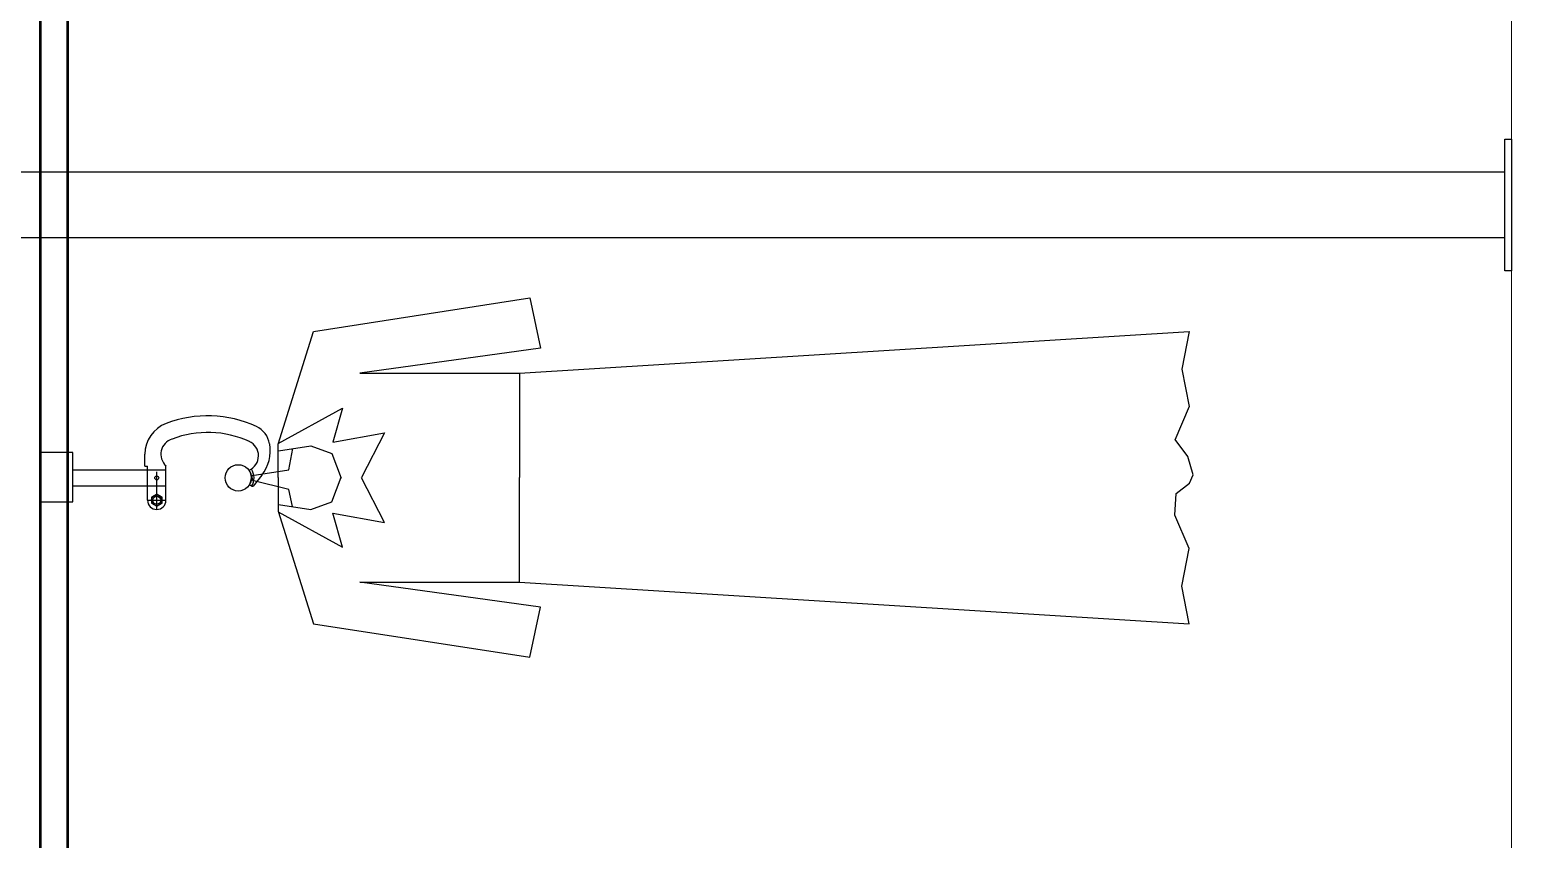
# Model space of a CAD drawing. Header units: millimetres. Extents: x -677815 to 406757, y -145898 to 39000.
# Drawn here: x 399677 to 401932, y -11519 to -10288 of the extents above; entities that cross this region are included whole.
import ezdxf

# ---------------------------------------------------------------- set-up
doc = ezdxf.new("R2010")
doc.units = ezdxf.units.MM
doc.header["$LTSCALE"] = 8
for name, color, linetype in [('Xref Conv Trash$0$15 Traffic Rail', 82, 'Continuous'), ('Xref Conv Trash$0$16 Droppers', 7, 'Continuous'), ('Xref Conv Trash$0$17 G Brackets', 7, 'Continuous'), ('Xref Conv Trash$0$GARMENT', 8, 'Continuous'), ('Xref Conv Trash$0$M-MEZZ-POST', 114, 'Continuous')]:
    doc.layers.add(name, color=color, linetype=linetype)
doc.layers.add('Xref Conv Trash$0$A-FLOR-LEVL', color=8, linetype='Continuous', lineweight=9)
doc.layers.add('Xref Conv Trash$0$GOH - Stanchion', color=8, linetype='Continuous', lineweight=50)

# ---------------------------------------------------------------- blocks, each defined once
blk = doc.blocks.new('Xref Conv Trash$0$G Bracket-flat-71')
at = {"layer": 'Xref Conv Trash$0$17 G Brackets'}
for p, q in [((-34, 138), (18, 138)), ((-34, 138), (-34, 110)), ((18, 142), (18, 138)), ((18, 142), (36, 142)), ((-48, 124), (9.2, 124)), ((-38.6, 132), (-43.2, 124)), ((-43.2, 124), (-38.6, 116)), ((-29.4, 132), (-38.6, 132)), ((-38.6, 116), (-29.4, 116)), ((-24.8, 124), (-29.4, 132)), ((-29.4, 116), (-24.8, 124)), ((-34, 110), (18, 110)), ((-10.6, -17), (-12.7, -20.4)), ((-12.7, -20.4), (-12.7, -22.8)), ((4.1, -36), (-12.7, -22.8))]:
    blk.add_line(p, q, dxfattribs=at)
for centre, radius in [((-34, 124), 8), ((-34, 124), 6), ((0, 124), 3)]:
    blk.add_circle(centre, radius, dxfattribs=at)
for centre, radius, start, end in [((-34, 124), 14, 90, 270), ((36, 92), 50, 21, 90), ((36, 93.8), 24, 16.9831, 138.0414), ((-83, 46.3), 152, 335.3833, 21), ((-81.6, 46.8), 176, 335, 21), ((0, 0), 24, 238, 303.8591), ((0, 0), 20, 238, 304.9827), ((33.5, -6.8), 24, 203.457, 335.9103), ((41.1, 11.3), 60, 232, 280), ((45.3, -12.3), 36, 280, 335)]:
    blk.add_arc(centre, radius, start, end, dxfattribs=at)
blk = doc.blocks.new('Xref Conv Trash$0$GOH Transport Rail Section')
at = {"layer": 'Xref Conv Trash$0$15 Traffic Rail'}
blk.add_circle((-1, -301.6, 0.5), 20, dxfattribs=at)
at = {"layer": 'Xref Conv Trash$0$16 Droppers'}
for p, q in [((-13, -50, 0.5), (-13, -191.6, 0.5)), ((-13, -50, 0.5), (-13, -191.9, 0.5)), ((11, -50, 0.5), (11, -191.6, 0.5)), ((11, -50, 0.5), (11, -191.9, 0.5))]:
    blk.add_line(p, q, dxfattribs=at)
blk.add_lwpolyline([(37.5, -50), (37.5, 0), (-37.5, 0), (-37.5, -50)], close=True, dxfattribs=at)
blk.add_lwpolyline([(37.5, -50), (37.5, 0), (-37.5, 0), (-37.5, -50)], close=True, dxfattribs=at)
at = {"layer": 'Xref Conv Trash$0$17 G Brackets'}
blk.add_blockref('Xref Conv Trash$0$G Bracket-flat-71', (-1, -301.6, 0.5), dxfattribs=at)
blk = doc.blocks.new('Xref Conv Trash$0$Hanging Long')
at = {"layer": 'Xref Conv Trash$0$GARMENT'}
for p, q in [((-3.8, -0.3), (3.8, 0.3)), ((3.8, 0.3), (12.2, -55.3)), ((-17.5, -55.3), (-3.8, -0.3)), ((-50.4, -39.3), (-222, -93.3)), ((-51.5, -39.5), (-105.2, -137.3)), ((0.4, -39.3), (-50.4, -39.3)), ((-40.4, -40), (-48.1, -88.9)), ((0.4, -39.3), (51.2, -39.3)), ((41.1, -40), (48.9, -88.9)), ((51.2, -39.3), (222.7, -93.3)), ((52.2, -39.5), (105.9, -137.3)), ((-43.7, -61.2), (-17.5, -55.3)), ((12.2, -55.3), (44.6, -61.8)), ((-48.1, -88.9), (-36.5, -120.9)), ((48.9, -88.9), (37.2, -120.9)), ((-222, -93.3), (-272.8, -422.4)), ((222.7, -93.3), (273.5, -422.4)), ((-105.2, -137.3), (-53.6, -122.3)), ((-53.6, -122.3), (-67.7, -200.9)), ((-36.5, -120.9), (1.2, -135)), ((37.2, -120.9), (-0.4, -135)), ((54.4, -122.3), (68.5, -200.9)), ((105.9, -137.3), (54.4, -122.3)), ((-196.5, -438.5), (-158.4, -163.4)), ((-158.4, -163.4), (-158.4, -406.2)), ((-67.7, -200.9), (0.1, -166.1)), ((68.5, -200.9), (0.7, -166.1)), ((159.2, -163.4), (159.2, -406.2)), ((197.3, -438.5), (159.2, -163.4)), ((-272.8, -422.4), (-196.5, -438.5)), ((-158.4, -406.2), (-222, -1425)), ((-158.4, -406.2), (0.4, -406.2)), ((159.2, -406.2), (0.4, -406.2)), ((159.2, -406.2), (222.7, -1425)), ((273.5, -422.4), (197.3, -438.5)), ((-222, -1425), (-164.8, -1414.2)), ((-164.8, -1414.2), (-107.6, -1425)), ((-164.8, -1414.2), (-164.8, -1414.2)), ((-107.6, -1425), (-56.8, -1403.4)), ((-56.8, -1403.4), (-56.8, -1403.4)), ((-56.8, -1403.4), (-56.8, -1403.4)), ((-56.8, -1403.4), (-24, -1405.6)), ((-24, -1405.6), (-8.2, -1425.9)), ((32.7, -1423.3), (58.4, -1403.8)), ((108.4, -1425), (57.5, -1403.4)), ((57.5, -1403.4), (57.5, -1403.4)), ((57.5, -1403.4), (57.5, -1403.4)), ((165.5, -1414.2), (108.4, -1425)), ((222.7, -1425), (165.5, -1414.2)), ((165.5, -1414.2), (165.5, -1414.2)), ((-222, -1425), (-222, -1425)), ((-107.6, -1425), (-107.6, -1425)), ((-107.6, -1425), (-107.6, -1425)), ((-8.2, -1425.9), (4.4, -1431.3)), ((4.4, -1431.3), (32.7, -1423.3)), ((108.4, -1425), (108.4, -1425)), ((108.4, -1425), (108.4, -1425)), ((222.7, -1425), (222.7, -1425))]:
    blk.add_line(p, q, dxfattribs=at)
blk = doc.blocks.new('Xref Conv Trash')
at = {"layer": 'Xref Conv Trash$0$A-FLOR-LEVL', "linetype": 'Continuous'}
blk.add_line((401931.6, 10636.8), (401931.6, -123289.7), dxfattribs=at)
at = {"layer": 'Xref Conv Trash$0$GOH - Stanchion', "linetype": 'Continuous'}
for p, q in [((399693.2, -3072.9), (399693.2, -13759.1)), ((399735.2, -3072.9), (399735.2, -13759.1))]:
    blk.add_line(p, q, dxfattribs=at)
at = {"layer": 'Xref Conv Trash$0$M-MEZZ-POST'}
for p, q in [((401921.6, -10504.6), (398821.6, -10504.6)), ((401921.6, -10604.6), (398821.6, -10604.6))]:
    blk.add_line(p, q, dxfattribs=at)
blk.add_lwpolyline([(401921.6, -10454.6), (401931.6, -10454.6), (401931.6, -10654.6), (401921.6, -10654.6)], close=True, dxfattribs=at)
at = {"rotation": 90.00000000000001}
for name, p in [('Xref Conv Trash$0$Hanging Long', (400016.2, -10969.4)), ('Xref Conv Trash$0$GOH Transport Rail Section', (399693.2, -10968.4, -0.5))]:
    blk.add_blockref(name, p, dxfattribs=at)

msp = doc.modelspace()

# ---------------------------------------------------------------- block references
msp.add_blockref('Xref Conv Trash', (0, 0))

doc.saveas('drawing.dxf')
